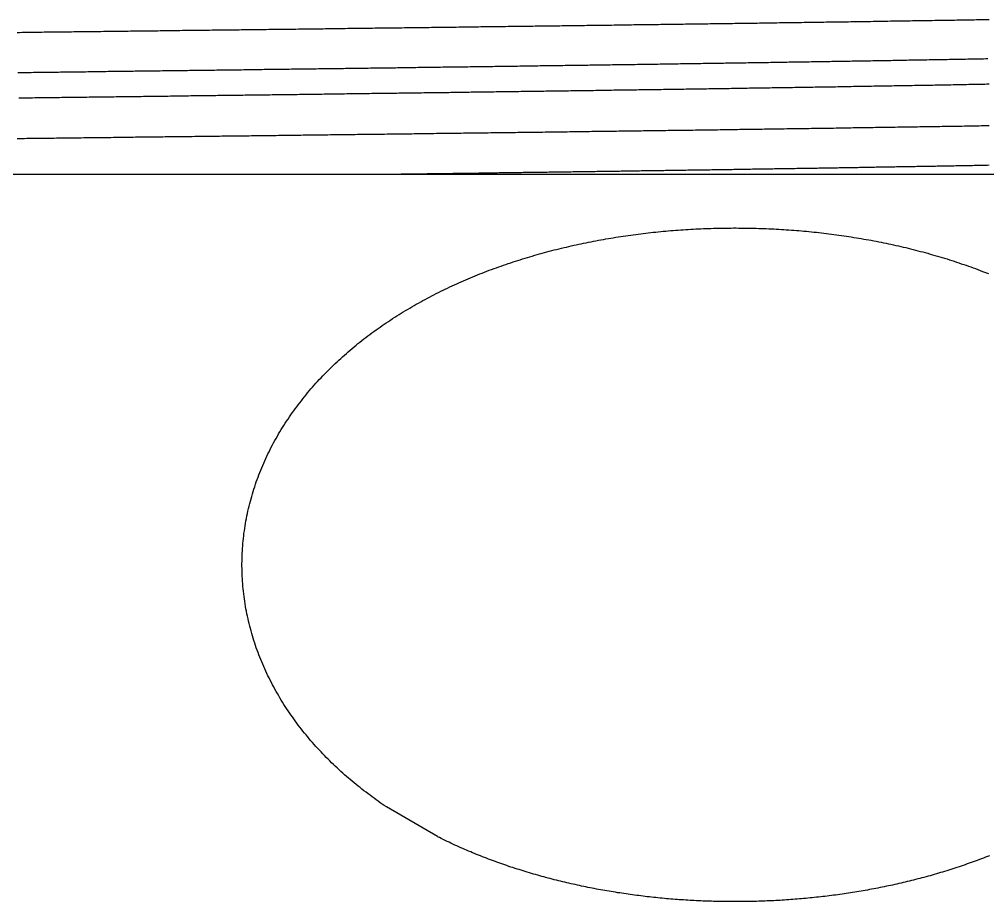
# Model space of a CAD drawing. Header units: millimetres. Extents: x 0 to 3800, y -67 to 2530.
# Drawn here: x 2322.88 to 2336.89, y 900.27 to 913.03 of the extents above; entities that cross this region are included whole.
import ezdxf

# ---------------------------------------------------------------- set-up
doc = ezdxf.new("R2010")
doc.units = ezdxf.units.MM
doc.layers.add('내부선 및 부속', color=4, linetype='Continuous')

msp = doc.modelspace()

# ---------------------------------------------------------------- linework, layer by layer
at = {"layer": '내부선 및 부속', "linetype": 'Continuous'}
for p, q in [((2343.354, 910.785), (2301.556, 910.785)), ((2328.932, 901.206), (2328.192, 901.636))]:
    msp.add_line(p, q, dxfattribs=at)
at = {"layer": '내부선 및 부속', "linetype": 'Continuous', "flags": 128}
for points in [[(2322.847, 912.842), (2322.883, 912.842), (2322.919, 912.843), (2322.955, 912.843), (2322.99, 912.844), (2323.026, 912.844), (2323.062, 912.844), (2323.097, 912.845), (2323.133, 912.845), (2323.169, 912.846), (2323.205, 912.846), (2323.24, 912.847), (2323.276, 912.847), (2323.312, 912.847), (2323.347, 912.848), (2323.383, 912.848), (2323.419, 912.849), (2323.454, 912.849), (2323.49, 912.85), (2323.526, 912.85), (2323.562, 912.85), (2323.597, 912.851), (2323.633, 912.851), (2323.669, 912.852), (2323.704, 912.852), (2323.74, 912.853), (2323.776, 912.853), (2323.811, 912.853), (2323.847, 912.854), (2323.883, 912.854), (2323.919, 912.855), (2323.954, 912.855), (2323.99, 912.856), (2324.026, 912.856), (2324.061, 912.856), (2324.097, 912.857), (2324.133, 912.857), (2324.169, 912.858), (2324.204, 912.858), (2324.24, 912.859), (2324.276, 912.859), (2324.311, 912.859), (2324.347, 912.86), (2324.383, 912.86), (2324.418, 912.861), (2324.454, 912.861), (2324.49, 912.862), (2324.526, 912.862), (2324.561, 912.862), (2324.597, 912.863), (2324.633, 912.863), (2324.668, 912.864), (2324.704, 912.864), (2324.74, 912.865), (2324.776, 912.865), (2324.811, 912.865), (2324.847, 912.866), (2324.883, 912.866), (2324.918, 912.867), (2324.954, 912.867), (2324.99, 912.868), (2325.025, 912.868), (2325.061, 912.868), (2325.097, 912.869), (2325.133, 912.869), (2325.168, 912.87), (2325.204, 912.87), (2325.24, 912.871), (2325.275, 912.871), (2325.311, 912.871), (2325.347, 912.872), (2325.382, 912.872), (2325.418, 912.873), (2325.454, 912.873), (2325.49, 912.874), (2325.525, 912.874), (2325.561, 912.874), (2325.597, 912.875), (2325.632, 912.875), (2325.668, 912.876), (2325.704, 912.876), (2325.74, 912.877), (2325.775, 912.877), (2325.811, 912.877), (2325.847, 912.878), (2325.882, 912.878), (2325.918, 912.879), (2325.954, 912.879), (2325.989, 912.88), (2326.025, 912.88), (2326.025, 912.88), (2326.061, 912.88), (2326.097, 912.881), (2326.132, 912.881), (2326.168, 912.882), (2326.204, 912.882), (2326.239, 912.883), (2326.275, 912.883), (2326.311, 912.883), (2326.346, 912.884), (2326.382, 912.884), (2326.418, 912.885), (2326.454, 912.885), (2326.489, 912.886), (2326.525, 912.886), (2326.561, 912.887), (2326.596, 912.887), (2326.632, 912.887), (2326.668, 912.888), (2326.704, 912.888), (2326.739, 912.889), (2326.775, 912.889), (2326.811, 912.89), (2326.846, 912.89), (2326.882, 912.89), (2326.918, 912.891), (2326.953, 912.891), (2326.989, 912.892), (2327.025, 912.892), (2327.061, 912.893), (2327.096, 912.893), (2327.132, 912.894), (2327.168, 912.894), (2327.203, 912.894), (2327.239, 912.895), (2327.275, 912.895), (2327.311, 912.896), (2327.346, 912.896), (2327.382, 912.897), (2327.418, 912.897), (2327.453, 912.897), (2327.489, 912.898), (2327.525, 912.898), (2327.56, 912.899), (2327.596, 912.899), (2327.632, 912.9), (2327.668, 912.9), (2327.703, 912.901), (2327.739, 912.901), (2327.775, 912.901), (2327.81, 912.902), (2327.846, 912.902), (2327.882, 912.903), (2327.917, 912.903), (2327.953, 912.904), (2327.989, 912.904), (2328.025, 912.905), (2328.06, 912.905), (2328.096, 912.905), (2328.132, 912.906), (2328.167, 912.906), (2328.203, 912.907), (2328.239, 912.907), (2328.275, 912.908), (2328.31, 912.908), (2328.346, 912.908), (2328.382, 912.909), (2328.417, 912.909), (2328.453, 912.91), (2328.489, 912.91), (2328.524, 912.911), (2328.56, 912.911), (2328.596, 912.912), (2328.632, 912.912), (2328.667, 912.913), (2328.703, 912.913), (2328.739, 912.913), (2328.774, 912.914), (2328.81, 912.914), (2328.846, 912.915), (2328.881, 912.915), (2328.917, 912.916), (2328.953, 912.916), (2328.989, 912.917), (2329.024, 912.917), (2329.06, 912.917), (2329.096, 912.918), (2329.131, 912.918), (2329.167, 912.919), (2329.203, 912.919), (2329.239, 912.92), (2329.274, 912.92), (2329.31, 912.921), (2329.346, 912.921), (2329.381, 912.922), (2329.417, 912.922), (2329.453, 912.922), (2329.488, 912.923), (2329.524, 912.923), (2329.56, 912.924), (2329.596, 912.924), (2329.596, 912.924), (2329.631, 912.925), (2329.667, 912.925), (2329.703, 912.926), (2329.738, 912.926), (2329.774, 912.927), (2329.81, 912.927), (2329.845, 912.927), (2329.881, 912.928), (2329.917, 912.928), (2329.953, 912.929), (2329.988, 912.929), (2330.024, 912.93), (2330.06, 912.93), (2330.095, 912.931), (2330.131, 912.931), (2330.167, 912.932), (2330.203, 912.932), (2330.238, 912.932), (2330.274, 912.933), (2330.31, 912.933), (2330.345, 912.934), (2330.381, 912.934), (2330.417, 912.935), (2330.452, 912.935), (2330.488, 912.936), (2330.524, 912.936), (2330.56, 912.937), (2330.595, 912.937), (2330.631, 912.938), (2330.667, 912.938), (2330.702, 912.938), (2330.738, 912.939), (2330.774, 912.939), (2330.809, 912.94), (2330.845, 912.94), (2330.881, 912.941), (2330.917, 912.941), (2330.952, 912.942), (2330.988, 912.942), (2331.024, 912.943), (2331.059, 912.943), (2331.095, 912.944), (2331.131, 912.944), (2331.167, 912.945), (2331.202, 912.945), (2331.238, 912.946), (2331.274, 912.946), (2331.309, 912.946), (2331.345, 912.947), (2331.381, 912.947), (2331.416, 912.948), (2331.452, 912.948), (2331.488, 912.949), (2331.524, 912.949), (2331.559, 912.95), (2331.595, 912.95), (2331.631, 912.951), (2331.666, 912.951), (2331.702, 912.952), (2331.738, 912.952), (2331.773, 912.953), (2331.809, 912.953), (2331.845, 912.954), (2331.881, 912.954), (2331.916, 912.955), (2331.952, 912.955), (2331.988, 912.956), (2332.023, 912.956), (2332.059, 912.956), (2332.095, 912.957), (2332.131, 912.957), (2332.166, 912.958), (2332.202, 912.958), (2332.238, 912.959), (2332.273, 912.959), (2332.309, 912.96), (2332.345, 912.96), (2332.38, 912.961), (2332.416, 912.961), (2332.452, 912.962), (2332.488, 912.962), (2332.523, 912.963), (2332.559, 912.963), (2332.595, 912.964), (2332.63, 912.964), (2332.666, 912.965), (2332.702, 912.965), (2332.737, 912.966), (2332.773, 912.966), (2332.809, 912.967), (2332.845, 912.967), (2332.88, 912.968), (2332.916, 912.968), (2332.952, 912.969), (2332.987, 912.969), (2333.023, 912.97), (2333.059, 912.97), (2333.095, 912.971), (2333.13, 912.971), (2333.166, 912.972), (2333.166, 912.972), (2333.202, 912.972), (2333.237, 912.973), (2333.273, 912.973), (2333.309, 912.974), (2333.344, 912.974), (2333.38, 912.975), (2333.416, 912.975), (2333.452, 912.976), (2333.487, 912.976), (2333.523, 912.977), (2333.559, 912.977), (2333.594, 912.978), (2333.63, 912.978), (2333.666, 912.979), (2333.701, 912.979), (2333.737, 912.98), (2333.773, 912.98), (2333.809, 912.981), (2333.844, 912.981), (2333.88, 912.982), (2333.916, 912.982), (2333.951, 912.983), (2333.987, 912.983), (2334.023, 912.984), (2334.058, 912.984), (2334.094, 912.985), (2334.13, 912.985), (2334.166, 912.986), (2334.201, 912.986), (2334.237, 912.987), (2334.273, 912.987), (2334.308, 912.988), (2334.344, 912.989), (2334.38, 912.989), (2334.416, 912.99), (2334.451, 912.99), (2334.487, 912.991), (2334.523, 912.991), (2334.558, 912.992), (2334.594, 912.992), (2334.63, 912.993), (2334.665, 912.993), (2334.701, 912.994), (2334.737, 912.994), (2334.773, 912.995), (2334.808, 912.995), (2334.844, 912.996), (2334.88, 912.996), (2334.915, 912.997), (2334.951, 912.998), (2334.987, 912.998), (2335.022, 912.999), (2335.058, 912.999), (2335.094, 913), (2335.13, 913), (2335.165, 913.001), (2335.201, 913.001), (2335.237, 913.002), (2335.272, 913.002), (2335.308, 913.003), (2335.344, 913.003), (2335.38, 913.004), (2335.415, 913.005), (2335.451, 913.005), (2335.487, 913.006), (2335.522, 913.006), (2335.558, 913.007), (2335.594, 913.007), (2335.629, 913.008), (2335.665, 913.008), (2335.701, 913.009), (2335.737, 913.01), (2335.772, 913.01), (2335.808, 913.011), (2335.844, 913.011), (2335.879, 913.012), (2335.915, 913.012), (2335.951, 913.013), (2335.986, 913.014), (2336.022, 913.014), (2336.058, 913.015), (2336.094, 913.015), (2336.129, 913.016), (2336.165, 913.016), (2336.201, 913.017), (2336.236, 913.018), (2336.272, 913.018), (2336.308, 913.019), (2336.343, 913.019), (2336.379, 913.02), (2336.415, 913.02), (2336.451, 913.021), (2336.486, 913.022), (2336.522, 913.022), (2336.558, 913.023), (2336.593, 913.023), (2336.629, 913.024), (2336.665, 913.025), (2336.7, 913.025), (2336.736, 913.026), (2336.736, 913.026), (2336.772, 913.026), (2336.808, 913.027), (2336.843, 913.027), (2336.879, 913.028), (2336.915, 913.029)], [(2336.9, 912.457), (2336.868, 912.457), (2336.835, 912.456), (2336.802, 912.455), (2336.769, 912.455), (2336.737, 912.454), (2336.704, 912.454), (2336.671, 912.453), (2336.638, 912.452), (2336.606, 912.452), (2336.573, 912.451), (2336.54, 912.451), (2336.508, 912.45), (2336.475, 912.449), (2336.442, 912.449), (2336.409, 912.448), (2336.377, 912.448), (2336.344, 912.447), (2336.311, 912.446), (2336.278, 912.446), (2336.246, 912.445), (2336.213, 912.445), (2336.18, 912.444), (2336.147, 912.443), (2336.115, 912.443), (2336.082, 912.442), (2336.049, 912.442), (2336.016, 912.441), (2335.984, 912.441), (2335.951, 912.44), (2335.918, 912.439), (2335.886, 912.439), (2335.853, 912.438), (2335.82, 912.438), (2335.787, 912.437), (2335.755, 912.437), (2335.722, 912.436), (2335.689, 912.435), (2335.656, 912.435), (2335.624, 912.434), (2335.591, 912.434), (2335.558, 912.433), (2335.525, 912.433), (2335.493, 912.432), (2335.46, 912.431), (2335.427, 912.431), (2335.394, 912.43), (2335.362, 912.43), (2335.329, 912.429), (2335.296, 912.429), (2335.263, 912.428), (2335.263, 912.428), (2335.231, 912.428), (2335.198, 912.427), (2335.165, 912.426), (2335.133, 912.426), (2335.1, 912.425), (2335.067, 912.425), (2335.034, 912.424), (2335.002, 912.424), (2334.969, 912.423), (2334.936, 912.423), (2334.903, 912.422), (2334.871, 912.422), (2334.838, 912.421), (2334.805, 912.42), (2334.772, 912.42), (2334.74, 912.419), (2334.707, 912.419), (2334.674, 912.418), (2334.641, 912.418), (2334.609, 912.417), (2334.576, 912.417), (2334.543, 912.416), (2334.51, 912.416), (2334.478, 912.415), (2334.445, 912.415), (2334.412, 912.414), (2334.38, 912.414), (2334.347, 912.413), (2334.314, 912.412), (2334.281, 912.412), (2334.249, 912.411), (2334.216, 912.411), (2334.183, 912.41), (2334.15, 912.41), (2334.118, 912.409), (2334.085, 912.409), (2334.052, 912.408), (2334.019, 912.408), (2333.987, 912.407), (2333.954, 912.407), (2333.921, 912.406), (2333.888, 912.406), (2333.856, 912.405), (2333.823, 912.405), (2333.79, 912.404), (2333.757, 912.404), (2333.725, 912.403), (2333.692, 912.403), (2333.659, 912.402), (2333.627, 912.402), (2333.594, 912.401), (2333.561, 912.401), (2333.528, 912.4), (2333.496, 912.4), (2333.463, 912.399), (2333.43, 912.399), (2333.397, 912.398), (2333.365, 912.398), (2333.332, 912.397), (2333.299, 912.397), (2333.266, 912.396), (2333.234, 912.396), (2333.201, 912.395), (2333.168, 912.395), (2333.135, 912.394), (2333.103, 912.394), (2333.07, 912.393), (2333.037, 912.393), (2333.004, 912.392), (2332.972, 912.392), (2332.939, 912.391), (2332.906, 912.391), (2332.874, 912.39), (2332.841, 912.39), (2332.808, 912.389), (2332.775, 912.389), (2332.743, 912.388), (2332.71, 912.388), (2332.677, 912.387), (2332.644, 912.387), (2332.612, 912.386), (2332.579, 912.386), (2332.546, 912.385), (2332.513, 912.385), (2332.481, 912.384), (2332.448, 912.384), (2332.415, 912.383), (2332.382, 912.383), (2332.35, 912.382), (2332.317, 912.382), (2332.284, 912.381), (2332.251, 912.381), (2332.219, 912.38), (2332.186, 912.38), (2332.153, 912.38), (2332.121, 912.379), (2332.088, 912.379), (2332.055, 912.378), (2332.022, 912.378), (2331.99, 912.377), (2331.99, 912.377), (2331.957, 912.377), (2331.924, 912.376), (2331.891, 912.376), (2331.859, 912.375), (2331.826, 912.375), (2331.793, 912.374), (2331.76, 912.374), (2331.728, 912.373), (2331.695, 912.373), (2331.662, 912.372), (2331.629, 912.372), (2331.597, 912.371), (2331.564, 912.371), (2331.531, 912.37), (2331.498, 912.37), (2331.466, 912.37), (2331.433, 912.369), (2331.4, 912.369), (2331.368, 912.368), (2331.335, 912.368), (2331.302, 912.367), (2331.269, 912.367), (2331.237, 912.366), (2331.204, 912.366), (2331.171, 912.365), (2331.138, 912.365), (2331.106, 912.364), (2331.073, 912.364), (2331.04, 912.364), (2331.007, 912.363), (2330.975, 912.363), (2330.942, 912.362), (2330.909, 912.362), (2330.876, 912.361), (2330.844, 912.361), (2330.811, 912.36), (2330.778, 912.36), (2330.745, 912.359), (2330.713, 912.359), (2330.68, 912.358), (2330.647, 912.358), (2330.614, 912.358), (2330.582, 912.357), (2330.549, 912.357), (2330.516, 912.356), (2330.484, 912.356), (2330.451, 912.355), (2330.418, 912.355), (2330.385, 912.354), (2330.353, 912.354), (2330.32, 912.353), (2330.287, 912.353), (2330.254, 912.353), (2330.222, 912.352), (2330.189, 912.352), (2330.156, 912.351), (2330.123, 912.351), (2330.091, 912.35), (2330.058, 912.35), (2330.025, 912.349), (2329.992, 912.349), (2329.96, 912.348), (2329.927, 912.348), (2329.894, 912.348), (2329.861, 912.347), (2329.829, 912.347), (2329.796, 912.346), (2329.763, 912.346), (2329.731, 912.345), (2329.698, 912.345), (2329.665, 912.344), (2329.632, 912.344), (2329.6, 912.344), (2329.567, 912.343), (2329.534, 912.343), (2329.501, 912.342), (2329.469, 912.342), (2329.436, 912.341), (2329.403, 912.341), (2329.37, 912.34), (2329.338, 912.34), (2329.305, 912.34), (2329.272, 912.339), (2329.239, 912.339), (2329.207, 912.338), (2329.174, 912.338), (2329.141, 912.337), (2329.108, 912.337), (2329.076, 912.336), (2329.043, 912.336), (2329.01, 912.336), (2328.977, 912.335), (2328.945, 912.335), (2328.912, 912.334), (2328.879, 912.334), (2328.847, 912.333), (2328.814, 912.333), (2328.781, 912.332), (2328.748, 912.332), (2328.716, 912.332), (2328.716, 912.332), (2328.683, 912.331), (2328.65, 912.331), (2328.617, 912.33), (2328.585, 912.33), (2328.552, 912.329), (2328.519, 912.329), (2328.486, 912.329), (2328.454, 912.328), (2328.421, 912.328), (2328.388, 912.327), (2328.355, 912.327), (2328.323, 912.326), (2328.29, 912.326), (2328.257, 912.326), (2328.224, 912.325), (2328.192, 912.325), (2328.159, 912.324), (2328.126, 912.324), (2328.094, 912.323), (2328.061, 912.323), (2328.028, 912.322), (2327.995, 912.322), (2327.963, 912.322), (2327.93, 912.321), (2327.897, 912.321), (2327.864, 912.32), (2327.832, 912.32), (2327.799, 912.319), (2327.766, 912.319), (2327.733, 912.319), (2327.701, 912.318), (2327.668, 912.318), (2327.635, 912.317), (2327.602, 912.317), (2327.57, 912.316), (2327.537, 912.316), (2327.504, 912.316), (2327.471, 912.315), (2327.439, 912.315), (2327.406, 912.314), (2327.373, 912.314), (2327.34, 912.313), (2327.308, 912.313), (2327.275, 912.313), (2327.242, 912.312), (2327.21, 912.312), (2327.177, 912.311), (2327.144, 912.311), (2327.111, 912.31), (2327.079, 912.31), (2327.046, 912.31), (2327.013, 912.309), (2326.98, 912.309), (2326.948, 912.308), (2326.915, 912.308), (2326.882, 912.307), (2326.849, 912.307), (2326.817, 912.307), (2326.784, 912.306), (2326.751, 912.306), (2326.718, 912.305), (2326.686, 912.305), (2326.653, 912.304), (2326.62, 912.304), (2326.587, 912.304), (2326.555, 912.303), (2326.522, 912.303), (2326.489, 912.302), (2326.457, 912.302), (2326.424, 912.302), (2326.391, 912.301), (2326.358, 912.301), (2326.326, 912.3), (2326.293, 912.3), (2326.26, 912.299), (2326.227, 912.299), (2326.195, 912.299), (2326.162, 912.298), (2326.129, 912.298), (2326.096, 912.297), (2326.064, 912.297), (2326.031, 912.296), (2325.998, 912.296), (2325.965, 912.296), (2325.933, 912.295), (2325.9, 912.295), (2325.867, 912.294), (2325.834, 912.294), (2325.802, 912.293), (2325.769, 912.293), (2325.736, 912.293), (2325.703, 912.292), (2325.671, 912.292), (2325.638, 912.291), (2325.605, 912.291), (2325.573, 912.291), (2325.54, 912.29), (2325.507, 912.29), (2325.474, 912.289), (2325.442, 912.289), (2325.442, 912.289), (2325.409, 912.288), (2325.376, 912.288), (2325.343, 912.288), (2325.311, 912.287), (2325.278, 912.287), (2325.245, 912.286), (2325.212, 912.286), (2325.18, 912.286), (2325.147, 912.285), (2325.114, 912.285), (2325.081, 912.284), (2325.049, 912.284), (2325.016, 912.283), (2324.983, 912.283), (2324.95, 912.283), (2324.918, 912.282), (2324.885, 912.282), (2324.852, 912.281), (2324.819, 912.281), (2324.787, 912.28), (2324.754, 912.28), (2324.721, 912.28), (2324.689, 912.279), (2324.656, 912.279), (2324.623, 912.278), (2324.59, 912.278), (2324.558, 912.278), (2324.525, 912.277), (2324.492, 912.277), (2324.459, 912.276), (2324.427, 912.276), (2324.394, 912.275), (2324.361, 912.275), (2324.328, 912.275), (2324.296, 912.274), (2324.263, 912.274), (2324.23, 912.273), (2324.197, 912.273), (2324.165, 912.273), (2324.132, 912.272), (2324.099, 912.272), (2324.066, 912.271), (2324.034, 912.271), (2324.001, 912.27), (2323.968, 912.27), (2323.935, 912.27), (2323.903, 912.269), (2323.87, 912.269), (2323.837, 912.268), (2323.805, 912.268), (2323.772, 912.268), (2323.739, 912.267), (2323.706, 912.267), (2323.674, 912.266), (2323.641, 912.266), (2323.608, 912.266), (2323.575, 912.265), (2323.543, 912.265), (2323.51, 912.264), (2323.477, 912.264), (2323.444, 912.263), (2323.412, 912.263), (2323.379, 912.263), (2323.346, 912.262), (2323.313, 912.262), (2323.281, 912.261), (2323.248, 912.261), (2323.215, 912.261), (2323.182, 912.26), (2323.15, 912.26), (2323.117, 912.259), (2323.084, 912.259), (2323.052, 912.258), (2323.019, 912.258), (2322.986, 912.258), (2322.953, 912.257), (2322.921, 912.257), (2322.888, 912.256), (2322.855, 912.256)], [(2336.918, 912.09), (2336.885, 912.09), (2336.853, 912.089), (2336.82, 912.089), (2336.787, 912.088), (2336.755, 912.087), (2336.722, 912.087), (2336.689, 912.086), (2336.656, 912.085), (2336.624, 912.085), (2336.591, 912.084), (2336.558, 912.084), (2336.525, 912.083), (2336.493, 912.082), (2336.46, 912.082), (2336.427, 912.081), (2336.394, 912.081), (2336.362, 912.08), (2336.329, 912.079), (2336.296, 912.079), (2336.263, 912.078), (2336.231, 912.078), (2336.198, 912.077), (2336.165, 912.076), (2336.133, 912.076), (2336.1, 912.075), (2336.067, 912.075), (2336.034, 912.074), (2336.002, 912.074), (2335.969, 912.073), (2335.936, 912.072), (2335.903, 912.072), (2335.871, 912.071), (2335.838, 912.071), (2335.805, 912.07), (2335.772, 912.07), (2335.74, 912.069), (2335.707, 912.068), (2335.674, 912.068), (2335.641, 912.067), (2335.609, 912.067), (2335.576, 912.066), (2335.543, 912.066), (2335.51, 912.065), (2335.478, 912.064), (2335.445, 912.064), (2335.412, 912.063), (2335.38, 912.063), (2335.347, 912.062), (2335.314, 912.062), (2335.281, 912.061), (2335.281, 912.061), (2335.249, 912.061), (2335.216, 912.06), (2335.183, 912.059), (2335.15, 912.059), (2335.118, 912.058), (2335.085, 912.058), (2335.052, 912.057), (2335.019, 912.057), (2334.987, 912.056), (2334.954, 912.056), (2334.921, 912.055), (2334.888, 912.055), (2334.856, 912.054), (2334.823, 912.053), (2334.79, 912.053), (2334.758, 912.052), (2334.725, 912.052), (2334.692, 912.051), (2334.659, 912.051), (2334.627, 912.05), (2334.594, 912.05), (2334.561, 912.049), (2334.528, 912.049), (2334.496, 912.048), (2334.463, 912.048), (2334.43, 912.047), (2334.397, 912.047), (2334.365, 912.046), (2334.332, 912.045), (2334.299, 912.045), (2334.266, 912.044), (2334.234, 912.044), (2334.201, 912.043), (2334.168, 912.043), (2334.135, 912.042), (2334.103, 912.042), (2334.07, 912.041), (2334.037, 912.041), (2334.005, 912.04), (2333.972, 912.04), (2333.939, 912.039), (2333.906, 912.039), (2333.874, 912.038), (2333.841, 912.038), (2333.808, 912.037), (2333.775, 912.037), (2333.743, 912.036), (2333.71, 912.036), (2333.677, 912.035), (2333.644, 912.035), (2333.612, 912.034), (2333.579, 912.034), (2333.546, 912.033), (2333.513, 912.033), (2333.481, 912.032), (2333.448, 912.032), (2333.415, 912.031), (2333.382, 912.031), (2333.35, 912.03), (2333.317, 912.03), (2333.284, 912.029), (2333.252, 912.029), (2333.219, 912.028), (2333.186, 912.028), (2333.153, 912.027), (2333.121, 912.027), (2333.088, 912.026), (2333.055, 912.026), (2333.022, 912.025), (2332.99, 912.025), (2332.957, 912.024), (2332.924, 912.024), (2332.891, 912.023), (2332.859, 912.023), (2332.826, 912.022), (2332.793, 912.022), (2332.76, 912.021), (2332.728, 912.021), (2332.695, 912.02), (2332.662, 912.02), (2332.629, 912.019), (2332.597, 912.019), (2332.564, 912.018), (2332.531, 912.018), (2332.499, 912.017), (2332.466, 912.017), (2332.433, 912.016), (2332.4, 912.016), (2332.368, 912.015), (2332.335, 912.015), (2332.302, 912.014), (2332.269, 912.014), (2332.237, 912.013), (2332.204, 912.013), (2332.171, 912.012), (2332.138, 912.012), (2332.106, 912.012), (2332.073, 912.011), (2332.04, 912.011), (2332.007, 912.01), (2332.007, 912.01), (2331.975, 912.01), (2331.942, 912.009), (2331.909, 912.009), (2331.876, 912.008), (2331.844, 912.008), (2331.811, 912.007), (2331.778, 912.007), (2331.745, 912.006), (2331.713, 912.006), (2331.68, 912.005), (2331.647, 912.005), (2331.615, 912.004), (2331.582, 912.004), (2331.549, 912.003), (2331.516, 912.003), (2331.484, 912.003), (2331.451, 912.002), (2331.418, 912.002), (2331.385, 912.001), (2331.353, 912.001), (2331.32, 912), (2331.287, 912), (2331.254, 911.999), (2331.222, 911.999), (2331.189, 911.998), (2331.156, 911.998), (2331.123, 911.997), (2331.091, 911.997), (2331.058, 911.996), (2331.025, 911.996), (2330.992, 911.996), (2330.96, 911.995), (2330.927, 911.995), (2330.894, 911.994), (2330.862, 911.994), (2330.829, 911.993), (2330.796, 911.993), (2330.763, 911.992), (2330.731, 911.992), (2330.698, 911.991), (2330.665, 911.991), (2330.632, 911.991), (2330.6, 911.99), (2330.567, 911.99), (2330.534, 911.989), (2330.501, 911.989), (2330.469, 911.988), (2330.436, 911.988), (2330.403, 911.987), (2330.37, 911.987), (2330.338, 911.986), (2330.305, 911.986), (2330.272, 911.986), (2330.239, 911.985), (2330.207, 911.985), (2330.174, 911.984), (2330.141, 911.984), (2330.109, 911.983), (2330.076, 911.983), (2330.043, 911.982), (2330.01, 911.982), (2329.978, 911.981), (2329.945, 911.981), (2329.912, 911.981), (2329.879, 911.98), (2329.847, 911.98), (2329.814, 911.979), (2329.781, 911.979), (2329.748, 911.978), (2329.716, 911.978), (2329.683, 911.977), (2329.65, 911.977), (2329.617, 911.977), (2329.585, 911.976), (2329.552, 911.976), (2329.519, 911.975), (2329.486, 911.975), (2329.454, 911.974), (2329.421, 911.974), (2329.388, 911.973), (2329.355, 911.973), (2329.323, 911.973), (2329.29, 911.972), (2329.257, 911.972), (2329.225, 911.971), (2329.192, 911.971), (2329.159, 911.97), (2329.126, 911.97), (2329.094, 911.969), (2329.061, 911.969), (2329.028, 911.969), (2328.995, 911.968), (2328.963, 911.968), (2328.93, 911.967), (2328.897, 911.967), (2328.864, 911.966), (2328.832, 911.966), (2328.799, 911.965), (2328.766, 911.965), (2328.733, 911.965), (2328.733, 911.965), (2328.701, 911.964), (2328.668, 911.964), (2328.635, 911.963), (2328.602, 911.963), (2328.57, 911.962), (2328.537, 911.962), (2328.504, 911.962), (2328.471, 911.961), (2328.439, 911.961), (2328.406, 911.96), (2328.373, 911.96), (2328.341, 911.959), (2328.308, 911.959), (2328.275, 911.958), (2328.242, 911.958), (2328.21, 911.958), (2328.177, 911.957), (2328.144, 911.957), (2328.111, 911.956), (2328.079, 911.956), (2328.046, 911.955), (2328.013, 911.955), (2327.98, 911.955), (2327.948, 911.954), (2327.915, 911.954), (2327.882, 911.953), (2327.849, 911.953), (2327.817, 911.952), (2327.784, 911.952), (2327.751, 911.952), (2327.718, 911.951), (2327.686, 911.951), (2327.653, 911.95), (2327.62, 911.95), (2327.588, 911.949), (2327.555, 911.949), (2327.522, 911.949), (2327.489, 911.948), (2327.457, 911.948), (2327.424, 911.947), (2327.391, 911.947), (2327.358, 911.946), (2327.326, 911.946), (2327.293, 911.946), (2327.26, 911.945), (2327.227, 911.945), (2327.195, 911.944), (2327.162, 911.944), (2327.129, 911.943), (2327.096, 911.943), (2327.064, 911.943), (2327.031, 911.942), (2326.998, 911.942), (2326.965, 911.941), (2326.933, 911.941), (2326.9, 911.94), (2326.867, 911.94), (2326.834, 911.94), (2326.802, 911.939), (2326.769, 911.939), (2326.736, 911.938), (2326.704, 911.938), (2326.671, 911.937), (2326.638, 911.937), (2326.605, 911.937), (2326.573, 911.936), (2326.54, 911.936), (2326.507, 911.935), (2326.474, 911.935), (2326.442, 911.934), (2326.409, 911.934), (2326.376, 911.934), (2326.343, 911.933), (2326.311, 911.933), (2326.278, 911.932), (2326.245, 911.932), (2326.212, 911.932), (2326.18, 911.931), (2326.147, 911.931), (2326.114, 911.93), (2326.081, 911.93), (2326.049, 911.929), (2326.016, 911.929), (2325.983, 911.929), (2325.95, 911.928), (2325.918, 911.928), (2325.885, 911.927), (2325.852, 911.927), (2325.82, 911.926), (2325.787, 911.926), (2325.754, 911.926), (2325.721, 911.925), (2325.689, 911.925), (2325.656, 911.924), (2325.623, 911.924), (2325.59, 911.924), (2325.558, 911.923), (2325.525, 911.923), (2325.492, 911.922), (2325.459, 911.922), (2325.459, 911.922), (2325.427, 911.921), (2325.394, 911.921), (2325.361, 911.921), (2325.328, 911.92), (2325.296, 911.92), (2325.263, 911.919), (2325.23, 911.919), (2325.197, 911.918), (2325.165, 911.918), (2325.132, 911.918), (2325.099, 911.917), (2325.066, 911.917), (2325.034, 911.916), (2325.001, 911.916), (2324.968, 911.916), (2324.936, 911.915), (2324.903, 911.915), (2324.87, 911.914), (2324.837, 911.914), (2324.805, 911.913), (2324.772, 911.913), (2324.739, 911.913), (2324.706, 911.912), (2324.674, 911.912), (2324.641, 911.911), (2324.608, 911.911), (2324.575, 911.911), (2324.543, 911.91), (2324.51, 911.91), (2324.477, 911.909), (2324.444, 911.909), (2324.412, 911.908), (2324.379, 911.908), (2324.346, 911.908), (2324.313, 911.907), (2324.281, 911.907), (2324.248, 911.906), (2324.215, 911.906), (2324.183, 911.906), (2324.15, 911.905), (2324.117, 911.905), (2324.084, 911.904), (2324.052, 911.904), (2324.019, 911.903), (2323.986, 911.903), (2323.953, 911.903), (2323.921, 911.902), (2323.888, 911.902), (2323.855, 911.901), (2323.822, 911.901), (2323.79, 911.901), (2323.757, 911.9), (2323.724, 911.9), (2323.691, 911.899), (2323.659, 911.899), (2323.626, 911.898), (2323.593, 911.898), (2323.56, 911.898), (2323.528, 911.897), (2323.495, 911.897), (2323.462, 911.896), (2323.429, 911.896), (2323.397, 911.896), (2323.364, 911.895), (2323.331, 911.895), (2323.299, 911.894), (2323.266, 911.894), (2323.233, 911.893), (2323.2, 911.893), (2323.168, 911.893), (2323.135, 911.892), (2323.102, 911.892), (2323.069, 911.891), (2323.037, 911.891), (2323.004, 911.891), (2322.971, 911.89), (2322.938, 911.89), (2322.906, 911.889), (2322.873, 911.889)], [(2336.915, 911.489), (2336.879, 911.488), (2336.843, 911.488), (2336.808, 911.487), (2336.772, 911.486), (2336.736, 911.486), (2336.7, 911.485), (2336.665, 911.485), (2336.629, 911.484), (2336.593, 911.484), (2336.558, 911.483), (2336.522, 911.482), (2336.486, 911.482), (2336.451, 911.481), (2336.415, 911.481), (2336.379, 911.48), (2336.343, 911.479), (2336.308, 911.479), (2336.272, 911.478), (2336.236, 911.478), (2336.201, 911.477), (2336.165, 911.477), (2336.129, 911.476), (2336.094, 911.475), (2336.058, 911.475), (2336.022, 911.474), (2335.986, 911.474), (2335.951, 911.473), (2335.915, 911.473), (2335.879, 911.472), (2335.844, 911.471), (2335.844, 911.471), (2335.808, 911.471), (2335.772, 911.47), (2335.737, 911.47), (2335.701, 911.469), (2335.665, 911.469), (2335.629, 911.468), (2335.594, 911.468), (2335.558, 911.467), (2335.522, 911.466), (2335.487, 911.466), (2335.451, 911.465), (2335.415, 911.465), (2335.38, 911.464), (2335.344, 911.464), (2335.308, 911.463), (2335.272, 911.463), (2335.237, 911.462), (2335.201, 911.461), (2335.165, 911.461), (2335.13, 911.46), (2335.094, 911.46), (2335.058, 911.459), (2335.022, 911.459), (2334.987, 911.458), (2334.951, 911.458), (2334.915, 911.457), (2334.88, 911.457), (2334.844, 911.456), (2334.808, 911.456), (2334.773, 911.455), (2334.737, 911.454), (2334.701, 911.454), (2334.665, 911.453), (2334.63, 911.453), (2334.594, 911.452), (2334.558, 911.452), (2334.523, 911.451), (2334.487, 911.451), (2334.451, 911.45), (2334.416, 911.45), (2334.38, 911.449), (2334.344, 911.449), (2334.308, 911.448), (2334.273, 911.448), (2334.237, 911.447), (2334.201, 911.447), (2334.166, 911.446), (2334.13, 911.446), (2334.094, 911.445), (2334.058, 911.445), (2334.023, 911.444), (2333.987, 911.444), (2333.951, 911.443), (2333.916, 911.442), (2333.88, 911.442), (2333.844, 911.441), (2333.809, 911.441), (2333.773, 911.44), (2333.737, 911.44), (2333.701, 911.439), (2333.666, 911.439), (2333.63, 911.438), (2333.594, 911.438), (2333.559, 911.437), (2333.523, 911.437), (2333.487, 911.436), (2333.452, 911.436), (2333.416, 911.435), (2333.38, 911.435), (2333.344, 911.434), (2333.309, 911.434), (2333.273, 911.433), (2333.237, 911.433), (2333.202, 911.432), (2333.166, 911.432), (2333.13, 911.431), (2333.095, 911.431), (2333.059, 911.43), (2333.023, 911.43), (2332.987, 911.429), (2332.952, 911.429), (2332.916, 911.428), (2332.88, 911.428), (2332.845, 911.427), (2332.809, 911.427), (2332.773, 911.426), (2332.737, 911.426), (2332.702, 911.425), (2332.666, 911.425), (2332.63, 911.424), (2332.595, 911.424), (2332.559, 911.423), (2332.523, 911.423), (2332.488, 911.422), (2332.452, 911.422), (2332.416, 911.422), (2332.38, 911.421), (2332.345, 911.421), (2332.309, 911.42), (2332.273, 911.42), (2332.273, 911.42), (2332.238, 911.419), (2332.202, 911.419), (2332.166, 911.418), (2332.131, 911.418), (2332.095, 911.417), (2332.059, 911.417), (2332.023, 911.416), (2331.988, 911.416), (2331.952, 911.415), (2331.916, 911.415), (2331.881, 911.414), (2331.845, 911.414), (2331.809, 911.413), (2331.773, 911.413), (2331.738, 911.412), (2331.702, 911.412), (2331.666, 911.411), (2331.631, 911.411), (2331.595, 911.41), (2331.559, 911.41), (2331.524, 911.409), (2331.488, 911.409), (2331.452, 911.409), (2331.416, 911.408), (2331.381, 911.408), (2331.345, 911.407), (2331.309, 911.407), (2331.274, 911.406), (2331.238, 911.406), (2331.202, 911.405), (2331.167, 911.405), (2331.131, 911.404), (2331.095, 911.404), (2331.059, 911.403), (2331.024, 911.403), (2330.988, 911.402), (2330.952, 911.402), (2330.917, 911.401), (2330.881, 911.401), (2330.845, 911.401), (2330.809, 911.4), (2330.774, 911.4), (2330.738, 911.399), (2330.702, 911.399), (2330.667, 911.398), (2330.631, 911.398), (2330.595, 911.397), (2330.56, 911.397), (2330.524, 911.396), (2330.488, 911.396), (2330.452, 911.395), (2330.417, 911.395), (2330.381, 911.394), (2330.345, 911.394), (2330.31, 911.394), (2330.274, 911.393), (2330.238, 911.393), (2330.203, 911.392), (2330.167, 911.392), (2330.131, 911.391), (2330.095, 911.391), (2330.06, 911.39), (2330.024, 911.39), (2329.988, 911.389), (2329.953, 911.389), (2329.917, 911.389), (2329.881, 911.388), (2329.845, 911.388), (2329.81, 911.387), (2329.774, 911.387), (2329.738, 911.386), (2329.703, 911.386), (2329.667, 911.385), (2329.631, 911.385), (2329.596, 911.384), (2329.56, 911.384), (2329.524, 911.384), (2329.488, 911.383), (2329.453, 911.383), (2329.417, 911.382), (2329.381, 911.382), (2329.346, 911.381), (2329.31, 911.381), (2329.274, 911.38), (2329.239, 911.38), (2329.203, 911.379), (2329.167, 911.379), (2329.131, 911.379), (2329.096, 911.378), (2329.06, 911.378), (2329.024, 911.377), (2328.989, 911.377), (2328.953, 911.376), (2328.917, 911.376), (2328.881, 911.375), (2328.846, 911.375), (2328.81, 911.374), (2328.774, 911.374), (2328.739, 911.374), (2328.703, 911.373), (2328.703, 911.373), (2328.667, 911.373), (2328.632, 911.372), (2328.596, 911.372), (2328.56, 911.371), (2328.524, 911.371), (2328.489, 911.37), (2328.453, 911.37), (2328.417, 911.37), (2328.382, 911.369), (2328.346, 911.369), (2328.31, 911.368), (2328.275, 911.368), (2328.239, 911.367), (2328.203, 911.367), (2328.167, 911.366), (2328.132, 911.366), (2328.096, 911.366), (2328.06, 911.365), (2328.025, 911.365), (2327.989, 911.364), (2327.953, 911.364), (2327.917, 911.363), (2327.882, 911.363), (2327.846, 911.362), (2327.81, 911.362), (2327.775, 911.362), (2327.739, 911.361), (2327.703, 911.361), (2327.668, 911.36), (2327.632, 911.36), (2327.596, 911.359), (2327.56, 911.359), (2327.525, 911.359), (2327.489, 911.358), (2327.453, 911.358), (2327.418, 911.357), (2327.382, 911.357), (2327.346, 911.356), (2327.311, 911.356), (2327.275, 911.355), (2327.239, 911.355), (2327.203, 911.355), (2327.168, 911.354), (2327.132, 911.354), (2327.096, 911.353), (2327.061, 911.353), (2327.025, 911.352), (2326.989, 911.352), (2326.953, 911.351), (2326.918, 911.351), (2326.882, 911.351), (2326.846, 911.35), (2326.811, 911.35), (2326.775, 911.349), (2326.739, 911.349), (2326.704, 911.348), (2326.668, 911.348), (2326.632, 911.348), (2326.596, 911.347), (2326.561, 911.347), (2326.525, 911.346), (2326.489, 911.346), (2326.454, 911.345), (2326.418, 911.345), (2326.382, 911.345), (2326.346, 911.344), (2326.311, 911.344), (2326.275, 911.343), (2326.239, 911.343), (2326.204, 911.342), (2326.168, 911.342), (2326.132, 911.341), (2326.097, 911.341), (2326.061, 911.341), (2326.025, 911.34), (2325.989, 911.34), (2325.954, 911.339), (2325.918, 911.339), (2325.882, 911.338), (2325.847, 911.338), (2325.811, 911.338), (2325.775, 911.337), (2325.74, 911.337), (2325.704, 911.336), (2325.668, 911.336), (2325.632, 911.335), (2325.597, 911.335), (2325.561, 911.335), (2325.525, 911.334), (2325.49, 911.334), (2325.454, 911.333), (2325.418, 911.333), (2325.382, 911.332), (2325.347, 911.332), (2325.311, 911.332), (2325.275, 911.331), (2325.24, 911.331), (2325.204, 911.33), (2325.168, 911.33), (2325.133, 911.329), (2325.133, 911.329), (2325.097, 911.329), (2325.061, 911.329), (2325.025, 911.328), (2324.99, 911.328), (2324.954, 911.327), (2324.918, 911.327), (2324.883, 911.326), (2324.847, 911.326), (2324.811, 911.326), (2324.776, 911.325), (2324.74, 911.325), (2324.704, 911.324), (2324.668, 911.324), (2324.633, 911.323), (2324.597, 911.323), (2324.561, 911.323), (2324.526, 911.322), (2324.49, 911.322), (2324.454, 911.321), (2324.418, 911.321), (2324.383, 911.32), (2324.347, 911.32), (2324.311, 911.32), (2324.276, 911.319), (2324.24, 911.319), (2324.204, 911.318), (2324.169, 911.318), (2324.133, 911.317), (2324.097, 911.317), (2324.061, 911.317), (2324.026, 911.316), (2323.99, 911.316), (2323.954, 911.315), (2323.919, 911.315), (2323.883, 911.314), (2323.847, 911.314), (2323.811, 911.314), (2323.776, 911.313), (2323.74, 911.313), (2323.704, 911.312), (2323.669, 911.312), (2323.633, 911.311), (2323.597, 911.311), (2323.562, 911.311), (2323.526, 911.31), (2323.49, 911.31), (2323.454, 911.309), (2323.419, 911.309), (2323.383, 911.308), (2323.347, 911.308), (2323.312, 911.308), (2323.276, 911.307), (2323.24, 911.307), (2323.205, 911.306), (2323.169, 911.306), (2323.133, 911.305), (2323.097, 911.305), (2323.062, 911.305), (2323.026, 911.304), (2322.99, 911.304), (2322.955, 911.303), (2322.919, 911.303), (2322.883, 911.302), (2322.847, 911.302)], [(2336.915, 910.918), (2336.888, 910.917), (2336.861, 910.917), (2336.835, 910.916), (2336.808, 910.916), (2336.781, 910.915), (2336.754, 910.915), (2336.728, 910.914), (2336.701, 910.914), (2336.674, 910.913), (2336.647, 910.913), (2336.621, 910.912), (2336.594, 910.912), (2336.567, 910.911), (2336.54, 910.911), (2336.514, 910.91), (2336.487, 910.91), (2336.46, 910.909), (2336.46, 910.909), (2336.433, 910.909), (2336.407, 910.908), (2336.38, 910.908), (2336.353, 910.907), (2336.326, 910.907), (2336.3, 910.906), (2336.273, 910.906), (2336.246, 910.905), (2336.219, 910.905), (2336.193, 910.904), (2336.166, 910.904), (2336.139, 910.903), (2336.112, 910.903), (2336.086, 910.903), (2336.059, 910.902), (2336.032, 910.902), (2336.005, 910.901), (2335.979, 910.901), (2335.952, 910.9), (2335.925, 910.9), (2335.898, 910.899), (2335.872, 910.899), (2335.845, 910.898), (2335.818, 910.898), (2335.791, 910.897), (2335.764, 910.897), (2335.738, 910.896), (2335.711, 910.896), (2335.684, 910.895), (2335.657, 910.895), (2335.631, 910.895), (2335.604, 910.894), (2335.577, 910.894), (2335.55, 910.893), (2335.524, 910.893), (2335.497, 910.892), (2335.47, 910.892), (2335.443, 910.891), (2335.417, 910.891), (2335.39, 910.89), (2335.363, 910.89), (2335.336, 910.89), (2335.31, 910.889), (2335.283, 910.889), (2335.256, 910.888), (2335.229, 910.888), (2335.203, 910.887), (2335.176, 910.887), (2335.149, 910.886), (2335.122, 910.886), (2335.096, 910.885), (2335.069, 910.885), (2335.042, 910.885), (2335.015, 910.884), (2334.989, 910.884), (2334.962, 910.883), (2334.935, 910.883), (2334.908, 910.882), (2334.882, 910.882), (2334.855, 910.881), (2334.828, 910.881), (2334.801, 910.881), (2334.775, 910.88), (2334.748, 910.88), (2334.721, 910.879), (2334.694, 910.879), (2334.668, 910.878), (2334.641, 910.878), (2334.614, 910.878), (2334.587, 910.877), (2334.561, 910.877), (2334.534, 910.876), (2334.507, 910.876), (2334.48, 910.875), (2334.453, 910.875), (2334.427, 910.874), (2334.4, 910.874), (2334.373, 910.874), (2334.346, 910.873), (2334.32, 910.873), (2334.293, 910.872), (2334.266, 910.872), (2334.239, 910.871), (2334.213, 910.871), (2334.186, 910.871), (2334.159, 910.87), (2334.132, 910.87), (2334.106, 910.869), (2334.079, 910.869), (2334.052, 910.869), (2334.025, 910.868), (2333.999, 910.868), (2333.972, 910.867), (2333.945, 910.867), (2333.918, 910.866), (2333.892, 910.866), (2333.865, 910.866), (2333.838, 910.865), (2333.811, 910.865), (2333.785, 910.864), (2333.785, 910.864), (2333.758, 910.864), (2333.731, 910.863), (2333.704, 910.863), (2333.678, 910.863), (2333.651, 910.862), (2333.624, 910.862), (2333.597, 910.861), (2333.571, 910.861), (2333.544, 910.861), (2333.517, 910.86), (2333.49, 910.86), (2333.464, 910.859), (2333.437, 910.859), (2333.41, 910.858), (2333.383, 910.858), (2333.356, 910.858), (2333.33, 910.857), (2333.303, 910.857), (2333.276, 910.856), (2333.249, 910.856), (2333.223, 910.856), (2333.196, 910.855), (2333.169, 910.855), (2333.142, 910.854), (2333.116, 910.854), (2333.089, 910.854), (2333.062, 910.853), (2333.035, 910.853), (2333.009, 910.852), (2332.982, 910.852), (2332.955, 910.852), (2332.928, 910.851), (2332.902, 910.851), (2332.875, 910.85), (2332.848, 910.85), (2332.821, 910.85), (2332.795, 910.849), (2332.768, 910.849), (2332.741, 910.848), (2332.714, 910.848), (2332.688, 910.848), (2332.661, 910.847), (2332.634, 910.847), (2332.607, 910.846), (2332.581, 910.846), (2332.554, 910.846), (2332.527, 910.845), (2332.5, 910.845), (2332.474, 910.844), (2332.447, 910.844), (2332.42, 910.844), (2332.393, 910.843), (2332.367, 910.843), (2332.34, 910.842), (2332.313, 910.842), (2332.286, 910.842), (2332.259, 910.841), (2332.233, 910.841), (2332.206, 910.84), (2332.179, 910.84), (2332.152, 910.84), (2332.126, 910.839), (2332.099, 910.839), (2332.072, 910.838), (2332.045, 910.838), (2332.019, 910.838), (2331.992, 910.837), (2331.965, 910.837), (2331.938, 910.837), (2331.912, 910.836), (2331.885, 910.836), (2331.858, 910.835), (2331.831, 910.835), (2331.805, 910.835), (2331.778, 910.834), (2331.751, 910.834), (2331.724, 910.833), (2331.698, 910.833), (2331.671, 910.833), (2331.644, 910.832), (2331.617, 910.832), (2331.591, 910.832), (2331.564, 910.831), (2331.537, 910.831), (2331.51, 910.83), (2331.484, 910.83), (2331.457, 910.83), (2331.43, 910.829), (2331.403, 910.829), (2331.377, 910.828), (2331.35, 910.828), (2331.323, 910.828), (2331.296, 910.827), (2331.27, 910.827), (2331.243, 910.827), (2331.216, 910.826), (2331.189, 910.826), (2331.162, 910.825), (2331.136, 910.825), (2331.109, 910.825), (2331.109, 910.825), (2331.082, 910.824), (2331.055, 910.824), (2331.029, 910.824), (2331.002, 910.823), (2330.975, 910.823), (2330.948, 910.822), (2330.922, 910.822), (2330.895, 910.822), (2330.868, 910.821), (2330.841, 910.821), (2330.815, 910.821), (2330.788, 910.82), (2330.761, 910.82), (2330.734, 910.819), (2330.708, 910.819), (2330.681, 910.819), (2330.654, 910.818), (2330.627, 910.818), (2330.601, 910.818), (2330.574, 910.817), (2330.547, 910.817), (2330.52, 910.816), (2330.494, 910.816), (2330.467, 910.816), (2330.44, 910.815), (2330.413, 910.815), (2330.387, 910.815), (2330.36, 910.814), (2330.333, 910.814), (2330.306, 910.813), (2330.28, 910.813), (2330.253, 910.813), (2330.226, 910.812), (2330.199, 910.812), (2330.173, 910.812), (2330.146, 910.811), (2330.119, 910.811), (2330.092, 910.81), (2330.065, 910.81), (2330.039, 910.81), (2330.012, 910.809), (2329.985, 910.809), (2329.958, 910.809), (2329.932, 910.808), (2329.905, 910.808), (2329.878, 910.808), (2329.851, 910.807), (2329.825, 910.807), (2329.798, 910.806), (2329.771, 910.806), (2329.744, 910.806), (2329.718, 910.805), (2329.691, 910.805), (2329.664, 910.805), (2329.637, 910.804), (2329.611, 910.804), (2329.584, 910.804), (2329.557, 910.803), (2329.53, 910.803), (2329.504, 910.802), (2329.477, 910.802), (2329.45, 910.802), (2329.423, 910.801), (2329.397, 910.801), (2329.37, 910.801), (2329.343, 910.8), (2329.316, 910.8), (2329.29, 910.8), (2329.263, 910.799), (2329.236, 910.799), (2329.209, 910.798), (2329.183, 910.798), (2329.156, 910.798), (2329.129, 910.797), (2329.102, 910.797), (2329.075, 910.797), (2329.049, 910.796), (2329.022, 910.796), (2328.995, 910.796), (2328.968, 910.795), (2328.942, 910.795), (2328.915, 910.794), (2328.888, 910.794), (2328.861, 910.794), (2328.835, 910.793), (2328.808, 910.793), (2328.781, 910.793), (2328.754, 910.792), (2328.728, 910.792), (2328.701, 910.792), (2328.674, 910.791), (2328.647, 910.791), (2328.621, 910.791), (2328.594, 910.79), (2328.567, 910.79), (2328.54, 910.789), (2328.514, 910.789), (2328.487, 910.789), (2328.46, 910.788), (2328.433, 910.788), (2328.433, 910.788), (2328.407, 910.788), (2328.38, 910.787), (2328.353, 910.787), (2328.326, 910.787), (2328.3, 910.786), (2328.273, 910.786), (2328.246, 910.786), (2328.219, 910.785), (2328.193, 910.785), (2328.166, 910.784), (2328.139, 910.784), (2328.139, 910.784)], [(2328.192, 901.635), (2328.162, 901.656), (2328.132, 901.676), (2328.102, 901.697), (2328.073, 901.718), (2328.043, 901.739), (2328.014, 901.761), (2327.984, 901.782), (2327.955, 901.804), (2327.926, 901.825), (2327.897, 901.848), (2327.868, 901.87), (2327.839, 901.892), (2327.811, 901.915), (2327.782, 901.937), (2327.754, 901.96), (2327.726, 901.983), (2327.698, 902.007), (2327.67, 902.03), (2327.642, 902.054), (2327.614, 902.078), (2327.587, 902.102), (2327.56, 902.126), (2327.533, 902.15), (2327.506, 902.175), (2327.479, 902.2), (2327.453, 902.225), (2327.426, 902.25), (2327.4, 902.275), (2327.374, 902.301), (2327.348, 902.326), (2327.322, 902.352), (2327.297, 902.378), (2327.272, 902.405), (2327.247, 902.431), (2327.222, 902.458), (2327.197, 902.484), (2327.172, 902.511), (2327.148, 902.539), (2327.124, 902.566), (2327.1, 902.593), (2327.076, 902.621), (2327.053, 902.649), (2327.03, 902.677), (2327.007, 902.705), (2326.984, 902.734), (2326.961, 902.762), (2326.939, 902.791), (2326.917, 902.82), (2326.895, 902.849), (2326.873, 902.879), (2326.852, 902.908), (2326.831, 902.938), (2326.81, 902.968), (2326.789, 902.998), (2326.769, 903.028), (2326.748, 903.058), (2326.728, 903.089), (2326.709, 903.119), (2326.689, 903.15), (2326.67, 903.181), (2326.651, 903.212), (2326.633, 903.244), (2326.614, 903.275), (2326.596, 903.307), (2326.579, 903.339), (2326.561, 903.371), (2326.544, 903.403), (2326.527, 903.436), (2326.51, 903.468), (2326.494, 903.501), (2326.478, 903.533), (2326.462, 903.566), (2326.447, 903.599), (2326.432, 903.633), (2326.417, 903.666), (2326.402, 903.699), (2326.388, 903.733), (2326.374, 903.767), (2326.36, 903.801), (2326.347, 903.835), (2326.334, 903.869), (2326.322, 903.903), (2326.309, 903.938), (2326.297, 903.972), (2326.286, 904.007), (2326.274, 904.041), (2326.264, 904.076), (2326.253, 904.111), (2326.243, 904.146), (2326.233, 904.181), (2326.223, 904.216), (2326.214, 904.252), (2326.205, 904.287), (2326.197, 904.323), (2326.189, 904.358), (2326.181, 904.394), (2326.173, 904.43), (2326.166, 904.466), (2326.16, 904.502), (2326.153, 904.537), (2326.153, 904.537), (2326.147, 904.574), (2326.142, 904.61), (2326.137, 904.646), (2326.132, 904.682), (2326.127, 904.718), (2326.123, 904.755), (2326.119, 904.791), (2326.116, 904.827), (2326.113, 904.864), (2326.11, 904.9), (2326.108, 904.937), (2326.106, 904.973), (2326.105, 905.01), (2326.103, 905.046), (2326.103, 905.083), (2326.102, 905.119), (2326.102, 905.156), (2326.103, 905.192), (2326.103, 905.229), (2326.104, 905.265), (2326.106, 905.302), (2326.108, 905.338), (2326.11, 905.375), (2326.113, 905.411), (2326.116, 905.448), (2326.119, 905.484), (2326.123, 905.52), (2326.127, 905.557), (2326.131, 905.593), (2326.136, 905.629), (2326.141, 905.665), (2326.147, 905.701), (2326.153, 905.737), (2326.159, 905.773), (2326.166, 905.809), (2326.173, 905.845), (2326.181, 905.881), (2326.188, 905.916), (2326.197, 905.952), (2326.205, 905.988), (2326.214, 906.023), (2326.223, 906.058), (2326.233, 906.094), (2326.243, 906.129), (2326.253, 906.164), (2326.263, 906.199), (2326.274, 906.234), (2326.286, 906.268), (2326.297, 906.303), (2326.309, 906.338), (2326.321, 906.372), (2326.334, 906.406), (2326.347, 906.44), (2326.36, 906.474), (2326.374, 906.508), (2326.387, 906.542), (2326.402, 906.576), (2326.416, 906.609), (2326.431, 906.643), (2326.446, 906.676), (2326.461, 906.709), (2326.477, 906.742), (2326.493, 906.775), (2326.51, 906.807), (2326.526, 906.84), (2326.543, 906.872), (2326.56, 906.904), (2326.578, 906.936), (2326.596, 906.968), (2326.614, 907), (2326.632, 907.031), (2326.651, 907.062), (2326.67, 907.094), (2326.689, 907.125), (2326.708, 907.156), (2326.728, 907.186), (2326.748, 907.217), (2326.768, 907.247), (2326.788, 907.277), (2326.809, 907.307), (2326.83, 907.337), (2326.851, 907.367), (2326.873, 907.397), (2326.894, 907.426), (2326.916, 907.455), (2326.938, 907.484), (2326.961, 907.513), (2326.983, 907.541), (2327.006, 907.57), (2327.029, 907.598), (2327.052, 907.626), (2327.076, 907.654), (2327.099, 907.682), (2327.123, 907.709), (2327.147, 907.737), (2327.172, 907.764), (2327.196, 907.791), (2327.221, 907.818), (2327.246, 907.844), (2327.271, 907.871), (2327.271, 907.871), (2327.296, 907.897), (2327.322, 907.923), (2327.347, 907.949), (2327.373, 907.975), (2327.399, 908), (2327.425, 908.025), (2327.452, 908.051), (2327.478, 908.075), (2327.505, 908.1), (2327.532, 908.125), (2327.559, 908.149), (2327.586, 908.173), (2327.613, 908.197), (2327.641, 908.221), (2327.669, 908.245), (2327.697, 908.269), (2327.725, 908.292), (2327.753, 908.315), (2327.781, 908.338), (2327.809, 908.361), (2327.838, 908.383), (2327.867, 908.406), (2327.896, 908.428), (2327.925, 908.45), (2327.954, 908.472), (2327.983, 908.493), (2328.012, 908.515), (2328.042, 908.536), (2328.072, 908.557), (2328.101, 908.578), (2328.131, 908.599), (2328.161, 908.62), (2328.191, 908.64), (2328.222, 908.66), (2328.252, 908.68), (2328.282, 908.7), (2328.313, 908.72), (2328.344, 908.739), (2328.375, 908.759), (2328.406, 908.778), (2328.437, 908.797), (2328.468, 908.816), (2328.499, 908.834), (2328.53, 908.853), (2328.562, 908.871), (2328.593, 908.89), (2328.625, 908.908), (2328.657, 908.925), (2328.689, 908.943), (2328.721, 908.961), (2328.753, 908.978), (2328.785, 908.995), (2328.817, 909.012), (2328.849, 909.029), (2328.881, 909.046), (2328.914, 909.062), (2328.946, 909.079), (2328.979, 909.095), (2329.012, 909.111), (2329.045, 909.127), (2329.077, 909.142), (2329.11, 909.158), (2329.143, 909.173), (2329.176, 909.189), (2329.21, 909.204), (2329.243, 909.219), (2329.276, 909.233), (2329.31, 909.248), (2329.343, 909.262), (2329.377, 909.277), (2329.41, 909.291), (2329.444, 909.305), (2329.478, 909.319), (2329.511, 909.332), (2329.545, 909.346), (2329.579, 909.359), (2329.613, 909.373), (2329.647, 909.386), (2329.681, 909.399), (2329.715, 909.411), (2329.75, 909.424), (2329.784, 909.436), (2329.818, 909.449), (2329.853, 909.461), (2329.887, 909.473), (2329.922, 909.485), (2329.956, 909.497), (2329.991, 909.508), (2330.025, 909.52), (2330.06, 909.531), (2330.095, 909.542), (2330.13, 909.553), (2330.164, 909.564), (2330.199, 909.575), (2330.234, 909.585), (2330.269, 909.596), (2330.304, 909.606), (2330.339, 909.616), (2330.374, 909.626), (2330.409, 909.636), (2330.409, 909.636), (2330.445, 909.646), (2330.48, 909.656), (2330.515, 909.665), (2330.55, 909.675), (2330.586, 909.684), (2330.621, 909.693), (2330.656, 909.702), (2330.692, 909.711), (2330.727, 909.719), (2330.763, 909.728), (2330.798, 909.736), (2330.834, 909.745), (2330.869, 909.753), (2330.905, 909.761), (2330.94, 909.769), (2330.976, 909.776), (2331.012, 909.784), (2331.047, 909.791), (2331.083, 909.799), (2331.119, 909.806), (2331.154, 909.813), (2331.19, 909.82), (2331.226, 909.827), (2331.262, 909.834), (2331.298, 909.84), (2331.333, 909.847), (2331.369, 909.853), (2331.405, 909.859), (2331.441, 909.865), (2331.477, 909.871), (2331.513, 909.877), (2331.549, 909.883), (2331.585, 909.888), (2331.621, 909.894), (2331.657, 909.899), (2331.693, 909.904), (2331.729, 909.909), (2331.765, 909.914), (2331.801, 909.919), (2331.837, 909.924), (2331.874, 909.928), (2331.91, 909.933), (2331.946, 909.937), (2331.982, 909.941), (2332.018, 909.945), (2332.054, 909.949), (2332.091, 909.953), (2332.127, 909.956), (2332.163, 909.96), (2332.199, 909.963), (2332.236, 909.967), (2332.272, 909.97), (2332.308, 909.973), (2332.344, 909.976), (2332.381, 909.979), (2332.417, 909.982), (2332.453, 909.984), (2332.49, 909.987), (2332.526, 909.989), (2332.562, 909.991), (2332.599, 909.993), (2332.635, 909.995), (2332.671, 909.997), (2332.708, 909.999), (2332.744, 910.001), (2332.78, 910.002), (2332.817, 910.004), (2332.853, 910.005), (2332.89, 910.006), (2332.926, 910.007), (2332.962, 910.008), (2332.999, 910.009), (2333.035, 910.01), (2333.072, 910.01), (2333.108, 910.011), (2333.144, 910.011), (2333.181, 910.011), (2333.217, 910.012), (2333.254, 910.012), (2333.29, 910.011), (2333.326, 910.011), (2333.363, 910.011), (2333.399, 910.01), (2333.436, 910.01), (2333.472, 910.009), (2333.508, 910.008), (2333.545, 910.007), (2333.581, 910.006), (2333.618, 910.005), (2333.654, 910.004), (2333.69, 910.002), (2333.727, 910.001), (2333.763, 909.999), (2333.799, 909.997), (2333.836, 909.995), (2333.872, 909.993), (2333.909, 909.991), (2333.945, 909.989), (2333.981, 909.987), (2334.018, 909.984), (2334.018, 909.984), (2334.054, 909.981), (2334.09, 909.979), (2334.127, 909.976), (2334.163, 909.973), (2334.199, 909.97), (2334.235, 909.967), (2334.272, 909.963), (2334.308, 909.96), (2334.344, 909.956), (2334.38, 909.952), (2334.417, 909.949), (2334.453, 909.945), (2334.489, 909.94), (2334.525, 909.936), (2334.561, 909.932), (2334.598, 909.927), (2334.634, 909.923), (2334.67, 909.918), (2334.706, 909.913), (2334.742, 909.908), (2334.778, 909.903), (2334.814, 909.898), (2334.85, 909.893), (2334.886, 909.887), (2334.922, 909.882), (2334.959, 909.876), (2334.995, 909.87), (2335.03, 909.864), (2335.066, 909.858), (2335.102, 909.852), (2335.138, 909.846), (2335.174, 909.839), (2335.21, 909.833), (2335.246, 909.826), (2335.282, 909.819), (2335.318, 909.812), (2335.353, 909.805), (2335.389, 909.798), (2335.425, 909.79), (2335.461, 909.783), (2335.496, 909.775), (2335.532, 909.768), (2335.567, 909.76), (2335.603, 909.752), (2335.639, 909.743), (2335.674, 909.735), (2335.71, 909.727), (2335.745, 909.718), (2335.78, 909.71), (2335.816, 909.701), (2335.851, 909.692), (2335.886, 909.683), (2335.922, 909.673), (2335.957, 909.664), (2335.992, 909.655), (2336.027, 909.645), (2336.062, 909.635), (2336.097, 909.625), (2336.132, 909.615), (2336.167, 909.605), (2336.202, 909.595), (2336.237, 909.584), (2336.272, 909.574), (2336.307, 909.563), (2336.341, 909.552), (2336.376, 909.541), (2336.411, 909.53), (2336.445, 909.518), (2336.48, 909.507), (2336.514, 909.495), (2336.549, 909.484), (2336.583, 909.472), (2336.618, 909.46), (2336.652, 909.447), (2336.686, 909.435), (2336.72, 909.423), (2336.754, 909.41), (2336.788, 909.397), (2336.822, 909.384), (2336.822, 909.384)], [(2336.822, 909.384), (2336.851, 909.373), (2336.88, 909.362), (2336.909, 909.351)], [(2336.92, 900.929), (2336.891, 900.918), (2336.862, 900.907), (2336.833, 900.895), (2336.804, 900.884), (2336.775, 900.873), (2336.745, 900.862), (2336.716, 900.852), (2336.687, 900.841), (2336.657, 900.83), (2336.628, 900.82), (2336.599, 900.81), (2336.569, 900.799), (2336.54, 900.789), (2336.51, 900.779), (2336.481, 900.769), (2336.451, 900.759), (2336.421, 900.75), (2336.392, 900.74), (2336.362, 900.731), (2336.332, 900.721), (2336.302, 900.712), (2336.273, 900.703), (2336.243, 900.694), (2336.213, 900.685), (2336.183, 900.676), (2336.183, 900.676), (2336.153, 900.667), (2336.123, 900.658), (2336.093, 900.65), (2336.063, 900.641), (2336.033, 900.633), (2336.003, 900.625), (2335.973, 900.616), (2335.943, 900.608), (2335.913, 900.6), (2335.883, 900.593), (2335.853, 900.585), (2335.822, 900.577), (2335.792, 900.57), (2335.762, 900.562), (2335.732, 900.555), (2335.702, 900.548), (2335.671, 900.54), (2335.641, 900.533), (2335.611, 900.526), (2335.58, 900.519), (2335.55, 900.513), (2335.52, 900.506), (2335.489, 900.499), (2335.459, 900.493), (2335.429, 900.487), (2335.398, 900.48), (2335.368, 900.474), (2335.337, 900.468), (2335.307, 900.462), (2335.276, 900.456), (2335.246, 900.45), (2335.215, 900.444), (2335.185, 900.439), (2335.154, 900.433), (2335.124, 900.428), (2335.093, 900.423), (2335.063, 900.417), (2335.032, 900.412), (2335.001, 900.407), (2334.971, 900.402), (2334.94, 900.397), (2334.909, 900.392), (2334.879, 900.388), (2334.848, 900.383), (2334.817, 900.379), (2334.787, 900.374), (2334.756, 900.37), (2334.725, 900.365), (2334.694, 900.361), (2334.664, 900.357), (2334.633, 900.353), (2334.602, 900.349), (2334.571, 900.346), (2334.54, 900.342), (2334.51, 900.338), (2334.479, 900.335), (2334.448, 900.331), (2334.417, 900.328), (2334.386, 900.325), (2334.355, 900.321), (2334.324, 900.318), (2334.293, 900.315), (2334.263, 900.312), (2334.232, 900.309), (2334.201, 900.307), (2334.17, 900.304), (2334.139, 900.301), (2334.108, 900.299), (2334.077, 900.297), (2334.046, 900.294), (2334.015, 900.292), (2333.984, 900.29), (2333.953, 900.288), (2333.922, 900.286), (2333.891, 900.284), (2333.86, 900.282), (2333.829, 900.281), (2333.798, 900.279), (2333.767, 900.277), (2333.736, 900.276), (2333.705, 900.275), (2333.674, 900.273), (2333.643, 900.272), (2333.612, 900.271), (2333.581, 900.27), (2333.55, 900.269), (2333.518, 900.268), (2333.487, 900.268), (2333.456, 900.267), (2333.425, 900.266), (2333.394, 900.266), (2333.363, 900.265), (2333.332, 900.265), (2333.301, 900.265), (2333.27, 900.265), (2333.239, 900.265), (2333.208, 900.265), (2333.177, 900.265), (2333.146, 900.265), (2333.115, 900.265), (2333.115, 900.265), (2333.084, 900.266), (2333.053, 900.266), (2333.021, 900.267), (2332.99, 900.267), (2332.959, 900.268), (2332.928, 900.269), (2332.897, 900.27), (2332.866, 900.271), (2332.835, 900.272), (2332.804, 900.273), (2332.773, 900.274), (2332.742, 900.275), (2332.711, 900.277), (2332.68, 900.278), (2332.649, 900.28), (2332.618, 900.282), (2332.587, 900.283), (2332.556, 900.285), (2332.525, 900.287), (2332.494, 900.289), (2332.463, 900.291), (2332.432, 900.293), (2332.401, 900.296), (2332.37, 900.298), (2332.339, 900.301), (2332.308, 900.303), (2332.277, 900.306), (2332.247, 900.308), (2332.216, 900.311), (2332.185, 900.314), (2332.154, 900.317), (2332.123, 900.32), (2332.092, 900.323), (2332.061, 900.327), (2332.03, 900.33), (2331.999, 900.333), (2331.969, 900.337), (2331.938, 900.34), (2331.907, 900.344), (2331.876, 900.348), (2331.845, 900.352), (2331.815, 900.356), (2331.784, 900.36), (2331.753, 900.364), (2331.722, 900.368), (2331.692, 900.372), (2331.661, 900.377), (2331.63, 900.381), (2331.599, 900.386), (2331.569, 900.391), (2331.538, 900.395), (2331.507, 900.4), (2331.477, 900.405), (2331.446, 900.41), (2331.415, 900.415), (2331.385, 900.421), (2331.354, 900.426), (2331.323, 900.431), (2331.293, 900.437), (2331.262, 900.443), (2331.232, 900.448), (2331.201, 900.454), (2331.17, 900.46), (2331.14, 900.466), (2331.109, 900.472), (2331.079, 900.478), (2331.048, 900.485), (2331.018, 900.491), (2330.987, 900.497), (2330.957, 900.504), (2330.926, 900.511), (2330.896, 900.517), (2330.866, 900.524), (2330.835, 900.531), (2330.805, 900.538), (2330.774, 900.545), (2330.744, 900.553), (2330.714, 900.56), (2330.684, 900.567), (2330.653, 900.575), (2330.623, 900.583), (2330.593, 900.59), (2330.563, 900.598), (2330.533, 900.606), (2330.502, 900.614), (2330.472, 900.622), (2330.442, 900.631), (2330.412, 900.639), (2330.382, 900.647), (2330.352, 900.656), (2330.322, 900.664), (2330.292, 900.673), (2330.262, 900.682), (2330.232, 900.691), (2330.203, 900.7), (2330.173, 900.709), (2330.143, 900.719), (2330.113, 900.728), (2330.084, 900.737), (2330.054, 900.747), (2330.054, 900.747), (2330.024, 900.757), (2329.995, 900.766), (2329.965, 900.776), (2329.936, 900.786), (2329.906, 900.796), (2329.877, 900.807), (2329.847, 900.817), (2329.818, 900.827), (2329.789, 900.838), (2329.759, 900.849), (2329.73, 900.859), (2329.701, 900.87), (2329.672, 900.881), (2329.643, 900.892), (2329.614, 900.903), (2329.585, 900.915), (2329.556, 900.926), (2329.527, 900.938), (2329.498, 900.949), (2329.469, 900.961), (2329.44, 900.973), (2329.412, 900.985), (2329.383, 900.997), (2329.354, 901.009), (2329.326, 901.021), (2329.297, 901.034), (2329.269, 901.046), (2329.24, 901.059), (2329.212, 901.071), (2329.184, 901.084), (2329.156, 901.097), (2329.127, 901.11), (2329.099, 901.124), (2329.071, 901.137), (2329.043, 901.15), (2329.015, 901.164), (2328.987, 901.177), (2328.959, 901.191), (2328.932, 901.205), (2328.932, 901.205)]]:
    msp.add_lwpolyline(points, dxfattribs=at)

doc.saveas('drawing.dxf')
